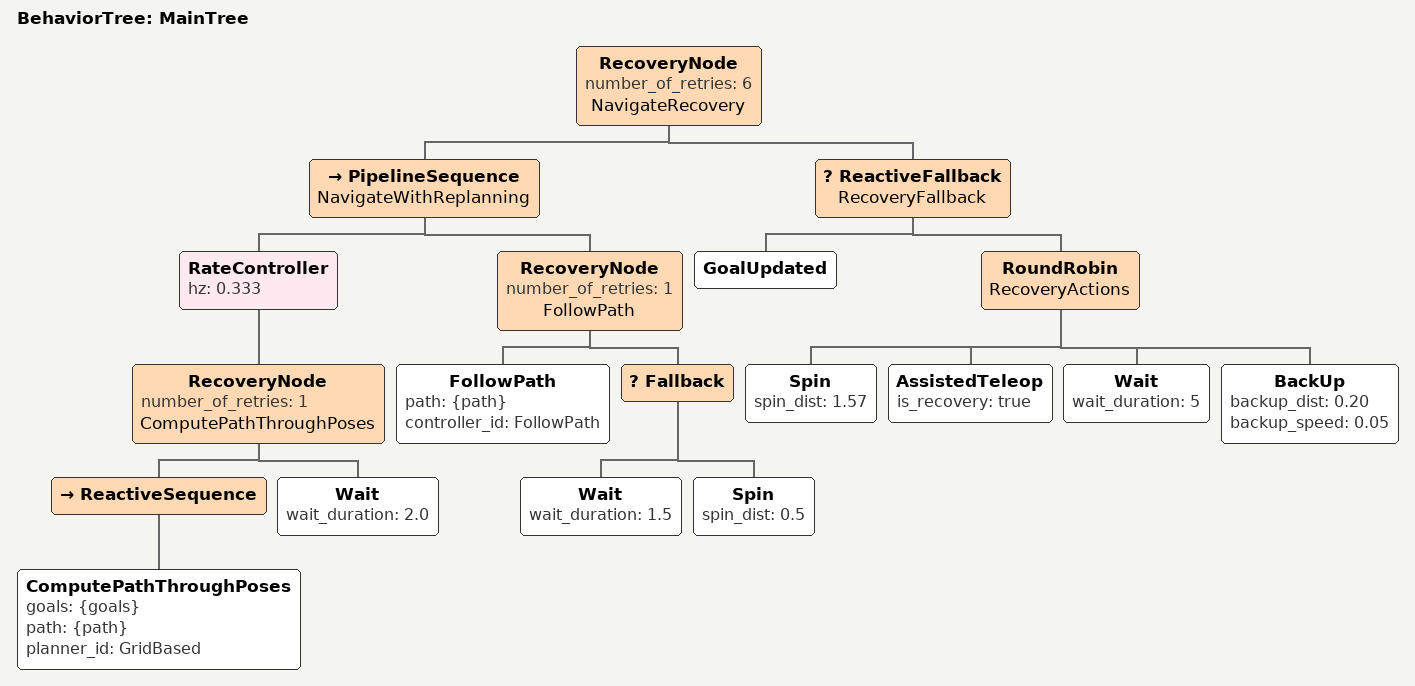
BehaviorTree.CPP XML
<root main_tree_to_execute="MainTree">
  <BehaviorTree ID="MainTree">
    <RecoveryNode number_of_retries="6" name="NavigateRecovery">
      <PipelineSequence name="NavigateWithReplanning">
        <RateController hz="0.333">
          <RecoveryNode number_of_retries="1" name="ComputePathThroughPoses">
            <ReactiveSequence>
              <ComputePathThroughPoses goals="{goals}" path="{path}" planner_id="GridBased"/>
            </ReactiveSequence>
            <Wait wait_duration="2.0"/>
          </RecoveryNode>
        </RateController>
        <RecoveryNode number_of_retries="1" name="FollowPath">
          <FollowPath path="{path}" controller_id="FollowPath"/>
          <Fallback>
            <Wait wait_duration="1.5"/>
            <Spin spin_dist="0.5"/>
          </Fallback>
        </RecoveryNode>
      </PipelineSequence>
      <ReactiveFallback name="RecoveryFallback">
        <GoalUpdated/>
        <RoundRobin name="RecoveryActions">
          <Spin spin_dist="1.57"/>
          <AssistedTeleop is_recovery="true"/>
          <Wait wait_duration="5"/>
          <BackUp backup_dist="0.20" backup_speed="0.05"/>
        </RoundRobin>
      </ReactiveFallback>
    </RecoveryNode>
  </BehaviorTree>
</root>
